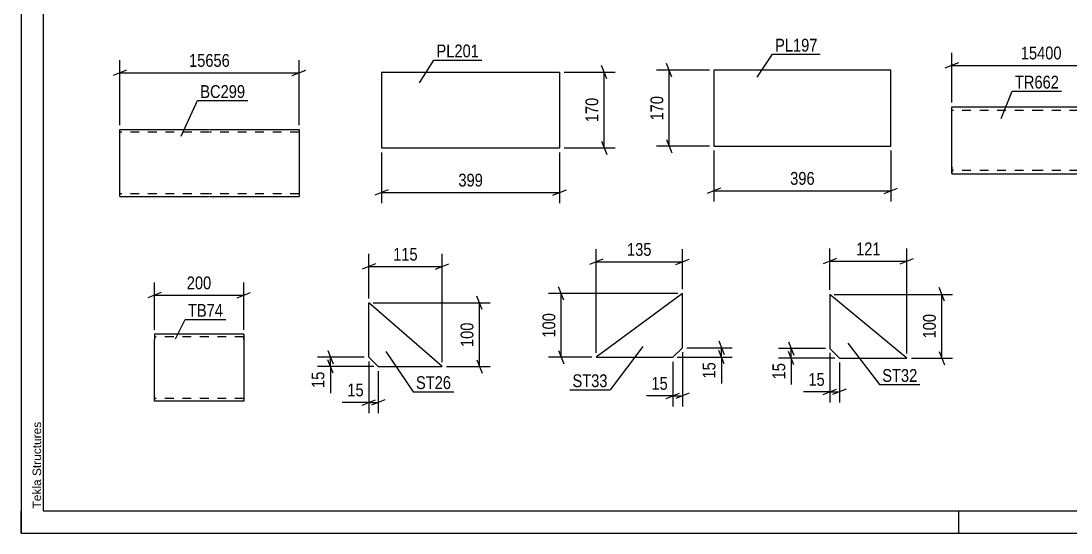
# Model space of a CAD drawing. Header units: millimetres. Extents: x 0 to 420, y 0 to 297.
# Drawn here: x 0 to 235.1, y 0 to 114.8 of the extents above; entities that cross this region are included whole.
import ezdxf

# ---------------------------------------------------------------- set-up
doc = ezdxf.new("R2010")
doc.units = ezdxf.units.MM
doc.linetypes.add('DXK_LINE_DOT2', pattern=[3.9198, 1.9599, -1.9599])
doc.styles.add('Arial', font='ARIAL.TTF', dxfattribs={"height": 0.2})
doc.styles.add('Arial Narrow', font='ARIALN.TTF', dxfattribs={"height": 0.2})

# ---------------------------------------------------------------- blocks, each defined once
blk = doc.blocks.new('Unknown-317404647-1115')
at = {"color": 5, "linetype": 'Continuous'}
for p, q in [((0, 297), (0, 0)), ((5, 292), (5, 5)), ((0, 0), (0, 5)), ((5, 5), (415, 5)), ((210, 0), (210, 5)), ((0, 0), (420, 0))]:
    blk.add_line(p, q, dxfattribs=at)
at = {"color": 174, "linetype": 'Continuous', "style": 'Arial'}
blk.add_text('Tekla Structures', height=1.9102, rotation=90, dxfattribs=at).set_placement((4.5, 5.5))
blk = doc.blocks.new('Part-317404647-7264 - 7257')
at = {"color": 2, "linetype": 'Continuous'}
for p, q in [((29.87, 44.57), (29.87, 43.37)), ((49.87, 44.57), (29.87, 44.57)), ((29.87, 30.31), (29.87, 43.37)), ((49.87, 44.48), (49.87, 44.57)), ((49.87, 44.48), (49.87, 43.37)), ((49.87, 43.37), (49.87, 29.57)), ((29.87, 29.66), (29.87, 30.31)), ((29.87, 29.57), (29.87, 29.66)), ((49.87, 29.57), (29.87, 29.57))]:
    blk.add_line(p, q, dxfattribs=at)
at = {"color": 7, "linetype": 'DXK_LINE_DOT2'}
for p, q in [((49.87, 43.97), (29.87, 43.97)), ((49.87, 43.37), (49.87, 44.22)), ((29.87, 30.31), (29.87, 29.92)), ((29.87, 30.17), (29.87, 30.22)), ((49.87, 30.17), (29.87, 30.17)), ((29.87, 29.57), (29.87, 29.57)), ((49.87, 30.17), (49.87, 30.22))]:
    blk.add_line(p, q, dxfattribs=at)
blk = doc.blocks.new('Part-317404647-1228 - 1206')
at = {"color": 2, "linetype": 'Continuous'}
for p, q in [((22.15, 75.51), (22.15, 90.41)), ((22.15, 90.41), (42.15, 90.41)), ((42.25, 90.42), (62.25, 90.42)), ((62.25, 90.42), (62.25, 75.42)), ((22.15, 75.51), (22.15, 75.41)), ((22.15, 75.41), (42.15, 75.41)), ((42.25, 75.42), (62.25, 75.42))]:
    blk.add_line(p, q, dxfattribs=at)
at = {"color": 7, "linetype": 'DXK_LINE_DOT2'}
for p, q in [((42.15, 89.81), (22.15, 89.81)), ((62.25, 89.82), (42.25, 89.82)), ((62.25, 90.32), (62.25, 90.42)), ((22.15, 76.01), (22.15, 76.06)), ((42.15, 76.01), (22.15, 76.01)), ((62.25, 76.02), (42.25, 76.02)), ((62.25, 76.02), (62.25, 76.06))]:
    blk.add_line(p, q, dxfattribs=at)
blk = doc.blocks.new('Part-317404647-7166 - 7160')
at = {"color": 2, "linetype": 'Continuous'}
for p, q in [((155.16, 103.7), (155.16, 86.7)), ((194.79, 103.7), (155.16, 103.7)), ((194.79, 86.7), (194.79, 103.7)), ((155.16, 86.7), (194.79, 86.7))]:
    blk.add_line(p, q, dxfattribs=at)
blk = doc.blocks.new('Part-317404647-7199 - 7193')
at = {"color": 2, "linetype": 'Continuous'}
for p, q in [((80.75, 103.31), (80.75, 86.31)), ((80.75, 103.31), (120.61, 103.31)), ((120.61, 103.31), (120.61, 86.31)), ((80.75, 86.31), (120.61, 86.31))]:
    blk.add_line(p, q, dxfattribs=at)
blk = doc.blocks.new('Part-317404647-7528 - 7512')
at = {"color": 2, "linetype": 'Continuous'}
for p, q in [((208.39, 82.08), (208.39, 95.48)), ((208.39, 95.48), (228.39, 95.48)), ((228.49, 95.48), (248.49, 95.48)), ((248.49, 80.48), (248.49, 95.48)), ((208.39, 82.08), (208.39, 80.48)), ((208.39, 80.48), (228.39, 80.48)), ((228.49, 80.48), (248.49, 80.48))]:
    blk.add_line(p, q, dxfattribs=at)
at = {"color": 7, "linetype": 'DXK_LINE_DOT2'}
for p, q in [((228.39, 94.68), (208.39, 94.68)), ((248.49, 94.68), (228.49, 94.68)), ((208.39, 80.6), (208.39, 82.08)), ((208.39, 81.28), (208.39, 81.34)), ((228.39, 81.28), (208.39, 81.28)), ((248.49, 81.28), (228.49, 81.28)), ((248.49, 81.28), (248.49, 81.34))]:
    blk.add_line(p, q, dxfattribs=at)
blk = doc.blocks.new('Part-317404647-8350 - 8334')
at = {"color": 2, "linetype": 'Continuous'}
for p, q in [((198.37, 39.21), (181.1, 53.49)), ((181.1, 53.49), (181.1, 41.35)), ((181.1, 41.35), (183.24, 39.21)), ((183.24, 39.21), (198.37, 39.21))]:
    blk.add_line(p, q, dxfattribs=at)
blk = doc.blocks.new('Part-317404647-8415 - 8399')
at = {"color": 2, "linetype": 'Continuous'}
for p, q in [((148.09, 53.68), (128.8, 39.4)), ((148.09, 41.54), (148.09, 53.68)), ((145.94, 39.4), (148.09, 41.54)), ((128.8, 39.4), (145.94, 39.4))]:
    blk.add_line(p, q, dxfattribs=at)
blk = doc.blocks.new('Part-317404647-8475 - 8469')
at = {"color": 2, "linetype": 'Continuous'}
for p, q in [((77.86, 39.43), (77.86, 51.58)), ((94.29, 37.29), (77.86, 51.58)), ((80, 37.29), (77.86, 39.43)), ((80, 37.29), (94.29, 37.29))]:
    blk.add_line(p, q, dxfattribs=at)
blk = doc.blocks.new('StraightDimension-317404647-7266 - 7257')
at = {"color": 7, "linetype": 'Continuous'}
for p, q in [((29.87, 45.57), (29.87, 56.13)), ((49.87, 45.57), (49.87, 56.13)), ((31.37, 53.88), (28.37, 52.68)), ((29.87, 53.28), (49.87, 53.28)), ((48.37, 52.68), (51.37, 53.88))]:
    blk.add_line(p, q, dxfattribs=at)
at = {"color": 0}
blk.add_wipeout([(43.21, 54.03), (43.21, 58.23), (36.52, 58.23), (36.52, 54.03)], dxfattribs=at)
at = {"color": 3, "style": 'Arial Narrow'}
blk.add_text('200', height=2.863, dxfattribs=at).set_placement((37.12, 54.63))
blk = doc.blocks.new('StraightDimension-317404647-1237 - 1206')
at = {"color": 7, "linetype": 'Continuous'}
for p, q in [((22.15, 91.41), (22.15, 105.98)), ((62.25, 91.42), (62.25, 105.98)), ((23.65, 103.73), (20.65, 102.53)), ((60.75, 102.53), (63.75, 103.73)), ((22.15, 103.13), (62.25, 103.13))]:
    blk.add_line(p, q, dxfattribs=at)
at = {"color": 0}
blk.add_wipeout([(47.37, 103.88), (47.37, 108.08), (37.03, 108.08), (37.03, 103.88)], dxfattribs=at)
at = {"color": 3, "style": 'Arial Narrow'}
blk.add_text('15656', height=2.863, dxfattribs=at).set_placement((37.63, 104.48))
blk = doc.blocks.new('StraightDimension-317404647-7179 - 7160')
at = {"color": 7, "linetype": 'Continuous'}
for p, q in [((154.16, 103.7), (142.31, 103.7)), ((145.76, 102.2), (144.56, 105.2)), ((145.16, 86.7), (145.16, 103.7)), ((144.56, 88.2), (145.76, 85.2)), ((154.16, 86.7), (142.31, 86.7))]:
    blk.add_line(p, q, dxfattribs=at)
at = {"color": 0}
blk.add_wipeout([(144.41, 98.54), (140.21, 98.54), (140.21, 91.86), (144.41, 91.86)], dxfattribs=at)
at = {"color": 3, "style": 'Arial Narrow'}
blk.add_text('170', height=2.863, rotation=90.0002, dxfattribs=at).set_placement((143.81, 92.46))
blk = doc.blocks.new('StraightDimension-317404647-7168 - 7160')
at = {"color": 7, "linetype": 'Continuous'}
for p, q in [((155.16, 85.7), (155.16, 74.3)), ((194.79, 85.7), (194.79, 74.3)), ((156.66, 77.3), (153.66, 76.1)), ((155.16, 76.7), (194.79, 76.7)), ((193.29, 76.1), (196.29, 77.3))]:
    blk.add_line(p, q, dxfattribs=at)
at = {"color": 0}
blk.add_wipeout([(178.32, 77.45), (178.32, 81.65), (171.63, 81.65), (171.63, 77.45)], dxfattribs=at)
at = {"color": 3, "style": 'Arial Narrow'}
blk.add_text('396', height=2.863, dxfattribs=at).set_placement((172.23, 78.05))
blk = doc.blocks.new('StraightDimension-317404647-7201 - 7193')
at = {"color": 7, "linetype": 'Continuous'}
for p, q in [((131.21, 101.81), (130.01, 104.81)), ((121.61, 103.31), (133.01, 103.31)), ((130.61, 86.31), (130.61, 103.31)), ((130.01, 87.81), (131.21, 84.81)), ((121.61, 86.31), (133.01, 86.31))]:
    blk.add_line(p, q, dxfattribs=at)
at = {"color": 0}
blk.add_wipeout([(129.86, 98.16), (125.66, 98.16), (125.66, 91.47), (129.86, 91.47)], dxfattribs=at)
at = {"color": 3, "style": 'Arial Narrow'}
blk.add_text('170', height=2.863, rotation=90.0002, dxfattribs=at).set_placement((129.26, 92.07))
blk = doc.blocks.new('StraightDimension-317404647-7212 - 7193')
at = {"color": 7, "linetype": 'Continuous'}
for p, q in [((80.75, 85.31), (80.75, 73.91)), ((120.61, 85.31), (120.61, 73.91)), ((82.25, 76.91), (79.25, 75.71)), ((80.75, 76.31), (120.61, 76.31)), ((119.11, 75.71), (122.11, 76.91))]:
    blk.add_line(p, q, dxfattribs=at)
at = {"color": 0}
blk.add_wipeout([(104.02, 77.06), (104.02, 81.26), (97.34, 81.26), (97.34, 77.06)], dxfattribs=at)
at = {"color": 3, "style": 'Arial Narrow'}
blk.add_text('399', height=2.863, dxfattribs=at).set_placement((97.94, 77.66))
blk = doc.blocks.new('StraightDimension-317404647-7531 - 7512')
at = {"color": 7, "linetype": 'Continuous'}
for p, q in [((208.39, 96.48), (208.39, 107.65)), ((248.49, 96.48), (248.49, 107.65)), ((209.89, 105.4), (206.89, 104.2)), ((208.39, 104.8), (248.49, 104.8)), ((246.99, 104.2), (249.99, 105.4))]:
    blk.add_line(p, q, dxfattribs=at)
at = {"color": 0}
blk.add_wipeout([(233.61, 105.55), (233.61, 109.75), (223.27, 109.75), (223.27, 105.55)], dxfattribs=at)
at = {"color": 3, "style": 'Arial Narrow'}
blk.add_text('15400', height=2.863, dxfattribs=at).set_placement((223.87, 106.15))
blk = doc.blocks.new('StraightDimension-317404647-8373 - 8334')
at = {"color": 7, "linetype": 'Continuous'}
for p, q in [((206.78, 51.99), (205.58, 54.99)), ((182.1, 53.49), (208.58, 53.49)), ((206.18, 39.21), (206.18, 53.49)), ((205.58, 40.71), (206.78, 37.71)), ((199.37, 39.21), (208.58, 39.21))]:
    blk.add_line(p, q, dxfattribs=at)
at = {"color": 0}
blk.add_wipeout([(205.43, 49.69), (201.23, 49.69), (201.23, 43.01), (205.43, 43.01)], dxfattribs=at)
at = {"color": 3, "style": 'Arial Narrow'}
blk.add_text('100', height=2.863, rotation=90.0002, dxfattribs=at).set_placement((204.83, 43.61))
blk = doc.blocks.new('StraightDimension-317404647-8352 - 8334')
at = {"color": 7, "linetype": 'Continuous'}
for p, q in [((181.1, 40.35), (181.1, 29.24)), ((183.24, 38.21), (183.24, 29.24)), ((179.6, 31.04), (182.6, 32.24)), ((181.1, 31.64), (183.24, 31.64)), ((184.74, 32.24), (181.74, 31.04))]:
    blk.add_line(p, q, dxfattribs=at)
at = {"color": 0}
blk.add_wipeout([(180.57, 32.39), (180.57, 36.59), (175.71, 36.59), (175.71, 32.39)], dxfattribs=at)
at = {"color": 7, "linetype": 'Continuous'}
blk.add_line((181.1, 31.64), (175.19, 31.64), dxfattribs=at)
blk.add_line((181.1, 31.64), (175.19, 31.64), dxfattribs=at)
at = {"color": 3, "style": 'Arial Narrow'}
blk.add_text('15', height=2.863, dxfattribs=at).set_placement((176.31, 32.99))
blk = doc.blocks.new('StraightDimension-317404647-8363 - 8334')
at = {"color": 7, "linetype": 'Continuous'}
for p, q in [((181.1, 54.49), (181.1, 63.75)), ((198.37, 40.21), (198.37, 63.75)), ((182.6, 61.5), (179.6, 60.3)), ((196.87, 60.3), (199.87, 61.5)), ((181.1, 60.9), (198.37, 60.9))]:
    blk.add_line(p, q, dxfattribs=at)
at = {"color": 0}
blk.add_wipeout([(193.07, 61.65), (193.07, 65.85), (186.39, 65.85), (186.39, 61.65)], dxfattribs=at)
at = {"color": 3, "style": 'Arial Narrow'}
blk.add_text('121', height=2.863, dxfattribs=at).set_placement((186.99, 62.25))
blk = doc.blocks.new('StraightDimension-317404647-8385 - 8334')
at = {"color": 7, "linetype": 'Continuous'}
for p, q in [((171.88, 42.85), (173.08, 39.85)), ((180.1, 41.35), (169.63, 41.35)), ((173.08, 37.71), (171.88, 40.71)), ((172.48, 39.21), (172.48, 41.35)), ((182.24, 39.21), (169.63, 39.21))]:
    blk.add_line(p, q, dxfattribs=at)
at = {"color": 0}
blk.add_wipeout([(171.73, 38.68), (167.53, 38.68), (167.53, 33.83), (171.73, 33.83)], dxfattribs=at)
at = {"color": 7, "linetype": 'Continuous'}
blk.add_line((172.48, 39.21), (172.48, 33.3), dxfattribs=at)
blk.add_line((172.48, 39.21), (172.48, 33.3), dxfattribs=at)
at = {"color": 3, "style": 'Arial Narrow'}
blk.add_text('15', height=2.863, rotation=90.0002, dxfattribs=at).set_placement((171.13, 34.43))
blk = doc.blocks.new('StraightDimension-317404647-8417 - 8399')
at = {"color": 7, "linetype": 'Continuous'}
for p, q in [((121.58, 52.18), (120.38, 55.18)), ((147.09, 53.68), (118.13, 53.68)), ((120.98, 39.4), (120.98, 53.68)), ((120.38, 40.9), (121.58, 37.9)), ((127.8, 39.4), (118.13, 39.4))]:
    blk.add_line(p, q, dxfattribs=at)
at = {"color": 0}
blk.add_wipeout([(120.23, 49.88), (116.03, 49.88), (116.03, 43.2), (120.23, 43.2)], dxfattribs=at)
at = {"color": 3, "style": 'Arial Narrow'}
blk.add_text('100', height=2.863, rotation=90.0002, dxfattribs=at).set_placement((119.63, 43.8))
blk = doc.blocks.new('StraightDimension-317404647-8454 - 8399')
at = {"color": 7, "linetype": 'Continuous'}
for p, q in [((128.8, 40.4), (128.8, 63.63)), ((148.09, 54.68), (148.09, 63.63)), ((130.3, 61.38), (127.3, 60.18)), ((146.59, 60.18), (149.59, 61.38)), ((128.8, 60.78), (148.09, 60.78))]:
    blk.add_line(p, q, dxfattribs=at)
at = {"color": 0}
blk.add_wipeout([(141.79, 61.53), (141.79, 65.73), (135.1, 65.73), (135.1, 61.53)], dxfattribs=at)
at = {"color": 3, "style": 'Arial Narrow'}
blk.add_text('135', height=2.863, dxfattribs=at).set_placement((135.7, 62.13))
blk = doc.blocks.new('StraightDimension-317404647-8429 - 8399')
at = {"color": 7, "linetype": 'Continuous'}
for p, q in [((156.24, 43.04), (157.44, 40.04)), ((149.09, 41.54), (159.24, 41.54)), ((157.44, 37.9), (156.24, 40.9)), ((156.84, 39.4), (156.84, 41.54)), ((146.94, 39.4), (159.24, 39.4))]:
    blk.add_line(p, q, dxfattribs=at)
at = {"color": 0}
blk.add_wipeout([(156.09, 38.87), (151.89, 38.87), (151.89, 34.02), (156.09, 34.02)], dxfattribs=at)
at = {"color": 7, "linetype": 'Continuous'}
blk.add_line((156.84, 39.4), (156.84, 33.49), dxfattribs=at)
blk.add_line((156.84, 39.4), (156.84, 33.49), dxfattribs=at)
at = {"color": 3, "style": 'Arial Narrow'}
blk.add_text('15', height=2.863, rotation=90.0002, dxfattribs=at).set_placement((155.49, 34.62))
blk = doc.blocks.new('StraightDimension-317404647-8440 - 8399')
at = {"color": 7, "linetype": 'Continuous'}
for p, q in [((148.09, 40.54), (148.09, 28.35)), ((145.94, 38.4), (145.94, 28.35)), ((144.44, 30.15), (147.44, 31.35)), ((145.94, 30.75), (148.09, 30.75)), ((149.59, 31.35), (146.59, 30.15))]:
    blk.add_line(p, q, dxfattribs=at)
at = {"color": 0}
blk.add_wipeout([(145.42, 31.5), (145.42, 35.7), (140.56, 35.7), (140.56, 31.5)], dxfattribs=at)
at = {"color": 7, "linetype": 'Continuous'}
blk.add_line((145.94, 30.75), (140.04, 30.75), dxfattribs=at)
blk.add_line((145.94, 30.75), (140.04, 30.75), dxfattribs=at)
at = {"color": 3, "style": 'Arial Narrow'}
blk.add_text('15', height=2.863, dxfattribs=at).set_placement((141.16, 32.1))
blk = doc.blocks.new('StraightDimension-317404647-8477 - 8469')
at = {"color": 7, "linetype": 'Continuous'}
for p, q in [((77.86, 38.43), (77.86, 26.88)), ((80, 36.29), (80, 26.88)), ((76.36, 28.68), (79.36, 29.88)), ((77.86, 29.28), (80, 29.28)), ((81.5, 29.88), (78.5, 28.68))]:
    blk.add_line(p, q, dxfattribs=at)
at = {"color": 0}
blk.add_wipeout([(77.33, 30.03), (77.33, 34.23), (72.48, 34.23), (72.48, 30.03)], dxfattribs=at)
at = {"color": 7, "linetype": 'Continuous'}
blk.add_line((77.86, 29.28), (71.95, 29.28), dxfattribs=at)
blk.add_line((77.86, 29.28), (71.95, 29.28), dxfattribs=at)
at = {"color": 3, "style": 'Arial Narrow'}
blk.add_text('15', height=2.863, dxfattribs=at).set_placement((73.08, 30.63))
blk = doc.blocks.new('StraightDimension-317404647-8488 - 8469')
at = {"color": 7, "linetype": 'Continuous'}
for p, q in [((103.25, 50.08), (102.05, 53.08)), ((78.86, 51.58), (105.05, 51.58)), ((102.65, 37.29), (102.65, 51.58)), ((102.05, 38.79), (103.25, 35.79)), ((95.29, 37.29), (105.05, 37.29))]:
    blk.add_line(p, q, dxfattribs=at)
at = {"color": 0}
blk.add_wipeout([(101.9, 47.77), (97.7, 47.77), (97.7, 41.09), (101.9, 41.09)], dxfattribs=at)
at = {"color": 3, "style": 'Arial Narrow'}
blk.add_text('100', height=2.863, rotation=90.0002, dxfattribs=at).set_placement((101.3, 41.69))
blk = doc.blocks.new('StraightDimension-317404647-8500 - 8469')
at = {"color": 7, "linetype": 'Continuous'}
for p, q in [((77.86, 52.58), (77.86, 62.55)), ((94.29, 38.29), (94.29, 62.55)), ((79.36, 60.3), (76.36, 59.1)), ((77.86, 59.7), (94.29, 59.7)), ((92.79, 59.1), (95.79, 60.3))]:
    blk.add_line(p, q, dxfattribs=at)
at = {"color": 0}
blk.add_wipeout([(89.42, 60.45), (89.42, 64.65), (82.73, 64.65), (82.73, 60.45)], dxfattribs=at)
at = {"color": 3, "style": 'Arial Narrow'}
blk.add_text('115', height=2.863, dxfattribs=at).set_placement((83.33, 61.05))
blk = doc.blocks.new('StraightDimension-317404647-8510 - 8469')
at = {"color": 7, "linetype": 'Continuous'}
for p, q in [((68.67, 40.93), (69.87, 37.93)), ((76.86, 39.43), (66.42, 39.43)), ((69.87, 35.79), (68.67, 38.79)), ((69.27, 37.29), (69.27, 39.43)), ((79, 37.29), (66.42, 37.29))]:
    blk.add_line(p, q, dxfattribs=at)
at = {"color": 0}
blk.add_wipeout([(68.52, 36.76), (64.32, 36.76), (64.32, 31.91), (68.52, 31.91)], dxfattribs=at)
at = {"color": 7, "linetype": 'Continuous'}
blk.add_line((69.27, 37.29), (69.27, 31.38), dxfattribs=at)
blk.add_line((69.27, 37.29), (69.27, 31.38), dxfattribs=at)
at = {"color": 3, "style": 'Arial Narrow'}
blk.add_text('15', height=2.863, rotation=90.0002, dxfattribs=at).set_placement((67.92, 32.51))
blk = doc.blocks.new('Mark-317404647-7260 - 7257')
at = {"color": 0}
blk.add_wipeout([(45.23, 48.46), (45.23, 51.46), (37.38, 51.46), (37.38, 48.46)], dxfattribs=at)
blk.add_wipeout([(45.23, 48.46), (45.23, 51.46), (37.38, 51.46), (37.38, 48.46)], dxfattribs=at)
at = {"color": 30, "linetype": 'Continuous'}
for p, q in [((34.58, 43.49), (36.78, 47.86)), ((36.78, 47.86), (45.83, 47.86))]:
    blk.add_line(p, q, dxfattribs=at)
at = {"color": 3, "style": 'Arial Narrow'}
blk.add_text('TB74', height=2.863, dxfattribs=at).set_placement((37.38, 48.46))
blk = doc.blocks.new('Mark-317404647-1223 - 1206')
at = {"color": 0}
blk.add_wipeout([(50.18, 97.51), (50.18, 100.51), (40.14, 100.51), (40.14, 97.51)], dxfattribs=at)
blk.add_wipeout([(50.18, 97.51), (50.18, 100.51), (40.14, 100.51), (40.14, 97.51)], dxfattribs=at)
at = {"color": 30, "linetype": 'Continuous'}
for p, q in [((35.87, 88.94), (39.54, 96.91)), ((39.54, 96.91), (50.78, 96.91))]:
    blk.add_line(p, q, dxfattribs=at)
at = {"color": 3, "style": 'Arial Narrow'}
blk.add_text('BC299', height=2.863, dxfattribs=at).set_placement((40.14, 97.51))
blk = doc.blocks.new('Mark-317404647-7162 - 7160')
at = {"color": 0}
blk.add_wipeout([(178.36, 107.9), (178.36, 110.9), (168.85, 110.9), (168.85, 107.9)], dxfattribs=at)
blk.add_wipeout([(178.36, 107.9), (178.36, 110.9), (168.85, 110.9), (168.85, 107.9)], dxfattribs=at)
at = {"color": 30, "linetype": 'Continuous'}
for p, q in [((164.85, 102.15), (168.25, 107.3)), ((168.25, 107.3), (178.96, 107.3))]:
    blk.add_line(p, q, dxfattribs=at)
at = {"color": 3, "style": 'Arial Narrow'}
blk.add_text('PL197', height=2.863, dxfattribs=at).set_placement((168.85, 107.9))
blk = doc.blocks.new('Mark-317404647-7195 - 7193')
at = {"color": 0}
blk.add_wipeout([(102.55, 106.61), (102.55, 109.61), (93.04, 109.61), (93.04, 106.61)], dxfattribs=at)
blk.add_wipeout([(102.55, 106.61), (102.55, 109.61), (93.04, 109.61), (93.04, 106.61)], dxfattribs=at)
at = {"color": 30, "linetype": 'Continuous'}
for p, q in [((89.23, 100.93), (92.44, 106.01)), ((92.44, 106.01), (103.15, 106.01))]:
    blk.add_line(p, q, dxfattribs=at)
at = {"color": 3, "style": 'Arial Narrow'}
blk.add_text('PL201', height=2.863, dxfattribs=at).set_placement((93.04, 106.61))
blk = doc.blocks.new('Mark-317404647-7524 - 7512')
at = {"color": 0}
blk.add_wipeout([(232.41, 99.62), (232.41, 102.62), (222.55, 102.62), (222.55, 99.62)], dxfattribs=at)
blk.add_wipeout([(232.41, 99.62), (232.41, 102.62), (222.55, 102.62), (222.55, 99.62)], dxfattribs=at)
at = {"color": 30, "linetype": 'Continuous'}
for p, q in [((219.46, 92.89), (221.95, 99.02)), ((221.95, 99.02), (233.01, 99.02))]:
    blk.add_line(p, q, dxfattribs=at)
at = {"color": 3, "style": 'Arial Narrow'}
blk.add_text('TR662', height=2.863, dxfattribs=at).set_placement((222.55, 99.62))
blk = doc.blocks.new('Mark-317404647-8346 - 8334')
at = {"color": 0}
blk.add_wipeout([(200.69, 33.88), (200.69, 36.88), (192.84, 36.88), (192.84, 33.88)], dxfattribs=at)
blk.add_wipeout([(200.69, 33.88), (200.69, 36.88), (192.84, 36.88), (192.84, 33.88)], dxfattribs=at)
at = {"color": 30, "linetype": 'Continuous'}
for p, q in [((185.14, 42.56), (192.24, 33.28)), ((192.24, 33.28), (201.29, 33.28))]:
    blk.add_line(p, q, dxfattribs=at)
at = {"color": 3, "style": 'Arial Narrow'}
blk.add_text('ST32', height=2.863, dxfattribs=at).set_placement((192.84, 33.88))
blk = doc.blocks.new('Mark-317404647-8411 - 8399')
at = {"color": 0}
blk.add_wipeout([(131.33, 32.7), (131.33, 35.7), (123.48, 35.7), (123.48, 32.7)], dxfattribs=at)
blk.add_wipeout([(131.33, 32.7), (131.33, 35.7), (123.48, 35.7), (123.48, 32.7)], dxfattribs=at)
at = {"color": 30, "linetype": 'Continuous'}
for p in [(139.2, 41.79), (122.88, 32.1)]:
    blk.add_line(p, (131.93, 32.1), dxfattribs=at)
at = {"color": 3, "style": 'Arial Narrow'}
blk.add_text('ST33', height=2.863, dxfattribs=at).set_placement((123.48, 32.7))
blk = doc.blocks.new('Mark-317404647-8471 - 8469')
at = {"color": 0}
blk.add_wipeout([(96.3, 32.27), (96.3, 35.27), (88.44, 35.27), (88.44, 32.27)], dxfattribs=at)
blk.add_wipeout([(96.3, 32.27), (96.3, 35.27), (88.44, 35.27), (88.44, 32.27)], dxfattribs=at)
at = {"color": 30, "linetype": 'Continuous'}
for p, q in [((81.72, 40.65), (87.84, 31.67)), ((87.84, 31.67), (96.9, 31.67))]:
    blk.add_line(p, q, dxfattribs=at)
at = {"color": 3, "style": 'Arial Narrow'}
blk.add_text('ST26', height=2.863, dxfattribs=at).set_placement((88.44, 32.27))

msp = doc.modelspace()

# ---------------------------------------------------------------- block references
for name in ['Unknown-317404647-1115', 'Part-317404647-7166 - 7160', 'Part-317404647-7199 - 7193', 'Part-317404647-7528 - 7512', 'Part-317404647-1228 - 1206', 'Part-317404647-8415 - 8399', 'Part-317404647-8350 - 8334', 'Part-317404647-8475 - 8469', 'Part-317404647-7264 - 7257']:
    msp.add_blockref(name, (0, 0))

# ---------------------------------------------------------------- next in the draw order: block references
for name in ['Mark-317404647-7162 - 7160', 'Mark-317404647-7195 - 7193', 'StraightDimension-317404647-7531 - 7512', 'StraightDimension-317404647-1237 - 1206', 'StraightDimension-317404647-7201 - 7193', 'StraightDimension-317404647-7179 - 7160', 'StraightDimension-317404647-7266 - 7257', 'StraightDimension-317404647-8417 - 8399', 'StraightDimension-317404647-8373 - 8334', 'StraightDimension-317404647-8477 - 8469']:
    msp.add_blockref(name, (0, 0))

# ---------------------------------------------------------------- next in the draw order: block references
for name in ['Mark-317404647-7524 - 7512', 'Mark-317404647-1223 - 1206', 'StraightDimension-317404647-7212 - 7193', 'StraightDimension-317404647-7168 - 7160', 'StraightDimension-317404647-8454 - 8399', 'StraightDimension-317404647-8488 - 8469', 'Mark-317404647-7260 - 7257', 'StraightDimension-317404647-8352 - 8334']:
    msp.add_blockref(name, (0, 0))

# ---------------------------------------------------------------- next in the draw order: block references
for name in ['StraightDimension-317404647-8363 - 8334', 'StraightDimension-317404647-8500 - 8469', 'StraightDimension-317404647-8429 - 8399']:
    msp.add_blockref(name, (0, 0))

# ---------------------------------------------------------------- next in the draw order: block references
for name in ['StraightDimension-317404647-8385 - 8334', 'Mark-317404647-8346 - 8334', 'StraightDimension-317404647-8510 - 8469', 'Mark-317404647-8471 - 8469', 'StraightDimension-317404647-8440 - 8399']:
    msp.add_blockref(name, (0, 0))

# ---------------------------------------------------------------- next in the draw order: block references
msp.add_blockref('Mark-317404647-8411 - 8399', (0, 0))

doc.saveas('drawing.dxf')
